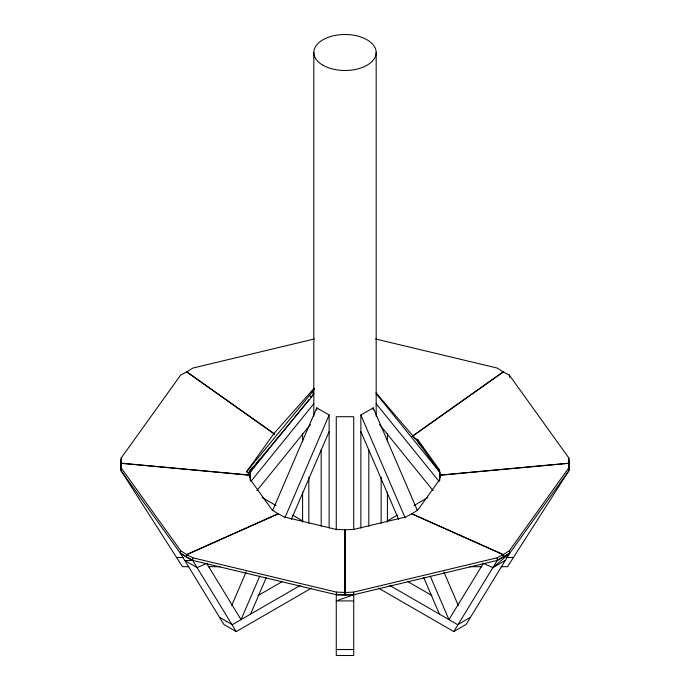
<?xml version="1.0" encoding="UTF-8"?>
<svg xmlns="http://www.w3.org/2000/svg" width="690" height="690" viewBox="0 0 690 690"><rect width="100%" height="100%" fill="white"/><g stroke="black" fill="none" stroke-linecap="round" stroke-linejoin="round"><path stroke-width="1.03" d="M188.905 566.688L182.445 566.688L120.854 470.382L121.233 457.962L180.668 375.058L186.8 371.807L274.715 434.062M501.095 566.688L507.555 566.688L569.103 470.39L568.81 457.962L509.298 375.075L503.165 371.832L412.629 435.942M120.897 460.308L120.854 470.382L180.366 553.268L223.879 624.45L236.23 631.574L311.475 588.13M121.147 463.171L121.19 467.88L180.702 550.767L186.835 554.674L278.243 513.86L272.11 509.953L250.487 479.843L250.444 475.134L121.147 463.171L120.81 465.681L121.233 457.962M250.125 475.488L250.487 469.925L250.108 477.635L250.444 475.134M439.53 475.143L439.487 479.843L417.89 509.953L411.757 513.86L503.2 554.682L509.332 550.775L568.767 467.88L568.81 463.18L439.53 475.143L439.875 477.644L439.487 469.925L417.89 439.815L413.508 437.495M378.525 588.13L453.77 631.574L466.121 624.45L509.668 553.285L569.103 470.39L569.147 460.299M503.2 554.682L503.536 557.192L503.346 554.57L411.939 513.757L405.737 516.965L353.591 529.446L344.871 529.808L345.009 595.108L345.129 529.808L336.41 529.446L284.263 516.965L278.061 513.757L186.619 554.579L186.481 557.201L192.683 560.409L336.272 594.728L344.991 595.091L353.728 594.754L497.292 560.401L509.668 553.285L509.332 550.775M186.619 554.579L192.821 557.796L192.683 560.409L236.23 631.574M192.821 557.796L336.41 592.106L336.272 594.728L353.728 594.754L353.591 592.132L497.154 557.779L503.346 554.57M120.854 470.382L121.19 467.88M186.835 554.674L186.498 557.184L180.366 553.268L180.702 550.767M231.668 605.587L246.14 571.976M272.524 510.686L316.779 407.876L329.13 415.009L329.13 528.057M259.759 576.141L241.043 619.637L206.646 563.385M284.866 517.811L329.13 415.009M250.556 614.143L266.271 577.634M291.327 519.432L329.13 431.621M453.77 631.574L497.292 560.401L509.668 553.285L492.867 567.629L483.095 563.264M483.354 563.385L448.957 619.637L430.241 576.141M314.433 388.979L312.061 392.282L313.821 393.671L311.466 397.164L248.314 473.15L246.563 471.753L274.275 433.122L314.2 388.168M248.314 473.15L252.549 467.052M246.563 471.753L312.061 392.282M250.763 471.408L259.414 459.359M250.177 472.227L309.086 399.527M311.112 397.017L313.821 393.671M250.858 481.473L313.821 403.754M256.904 490.625L310.431 424.557M312.346 391.29L314.476 388.858M411.956 436.658L503.381 371.91L497.18 368.046L375.602 338.988M360.87 528.057L360.87 415.009L373.221 407.876L417.476 510.686M258.129 595.513L282.339 581.532M386.943 521.14L397.181 515.232M413.94 505.554L427.904 497.49M300.271 585.439L232.306 624.674L219.963 617.55M492.867 567.629L505.218 560.504M470.037 617.55L457.694 624.674L389.729 585.439M206.905 563.264L197.133 567.629L184.782 560.504L192.683 560.409L180.366 553.268M353.728 594.754L336.272 600.904L353.728 600.904M314.407 338.971L192.846 368.063L186.654 371.936L274.542 434.183M439.53 475.289L568.853 463.326L568.81 457.962M344.871 592.486L353.591 592.132M176.899 557.52L183.368 557.52M506.632 557.52L513.101 557.52M208.285 566.688L220.136 566.688M469.864 566.688L481.715 566.688M336.272 649.532L353.728 649.532M336.41 592.106L345.129 592.468M250.151 472.27L250.177 480.335M121.19 463.326L250.444 475.289M262.096 497.49L276.06 505.554M292.819 515.232L303.057 521.14M407.661 581.532L431.871 595.513M309.707 395.767L311.466 397.164M417.89 439.815L418.226 442.161L420.331 444.61M376.015 392.817L422.858 447.543M376.179 393.671L439.823 472.227M376.179 403.754L439.142 481.473M379.569 424.557L433.096 490.625M418.226 442.161L439.211 471.408M443.86 571.976L458.332 605.587M360.87 415.009L405.134 517.811M360.87 431.621L398.673 519.432M423.729 577.634L439.444 614.143M568.853 463.326L569.19 465.664L568.81 463.18M509.298 375.075L509.634 377.421M439.487 469.925L439.849 475.488M568.767 467.88L569.103 470.39M497.154 557.779L497.292 560.401M439.823 472.27L439.823 480.335M387.401 433.794L387.401 441.729M387.401 492.125L387.401 522.14M381.156 477.239L381.156 523.348M376.179 52.5L376.179 416.217M373.221 407.876L373.221 409.955M368.814 450.061L368.814 526.185M353.728 529.791L353.728 416.717L336.272 416.717L336.272 529.791M353.728 593.986L353.728 655.5L336.272 655.5L336.272 593.986M321.186 450.061L321.186 526.185M316.779 407.876L316.779 409.955M313.821 52.5L313.821 416.217M308.844 477.239L308.844 523.348M302.599 433.794L302.599 441.729M302.599 492.125L302.599 522.14M322.954 65.231A31.179 18 0 0 0 375.119 57.158A31.179 18 0 0 0 336.927 35.112A31.179 18 0 0 0 322.954 65.231"/></g></svg>
